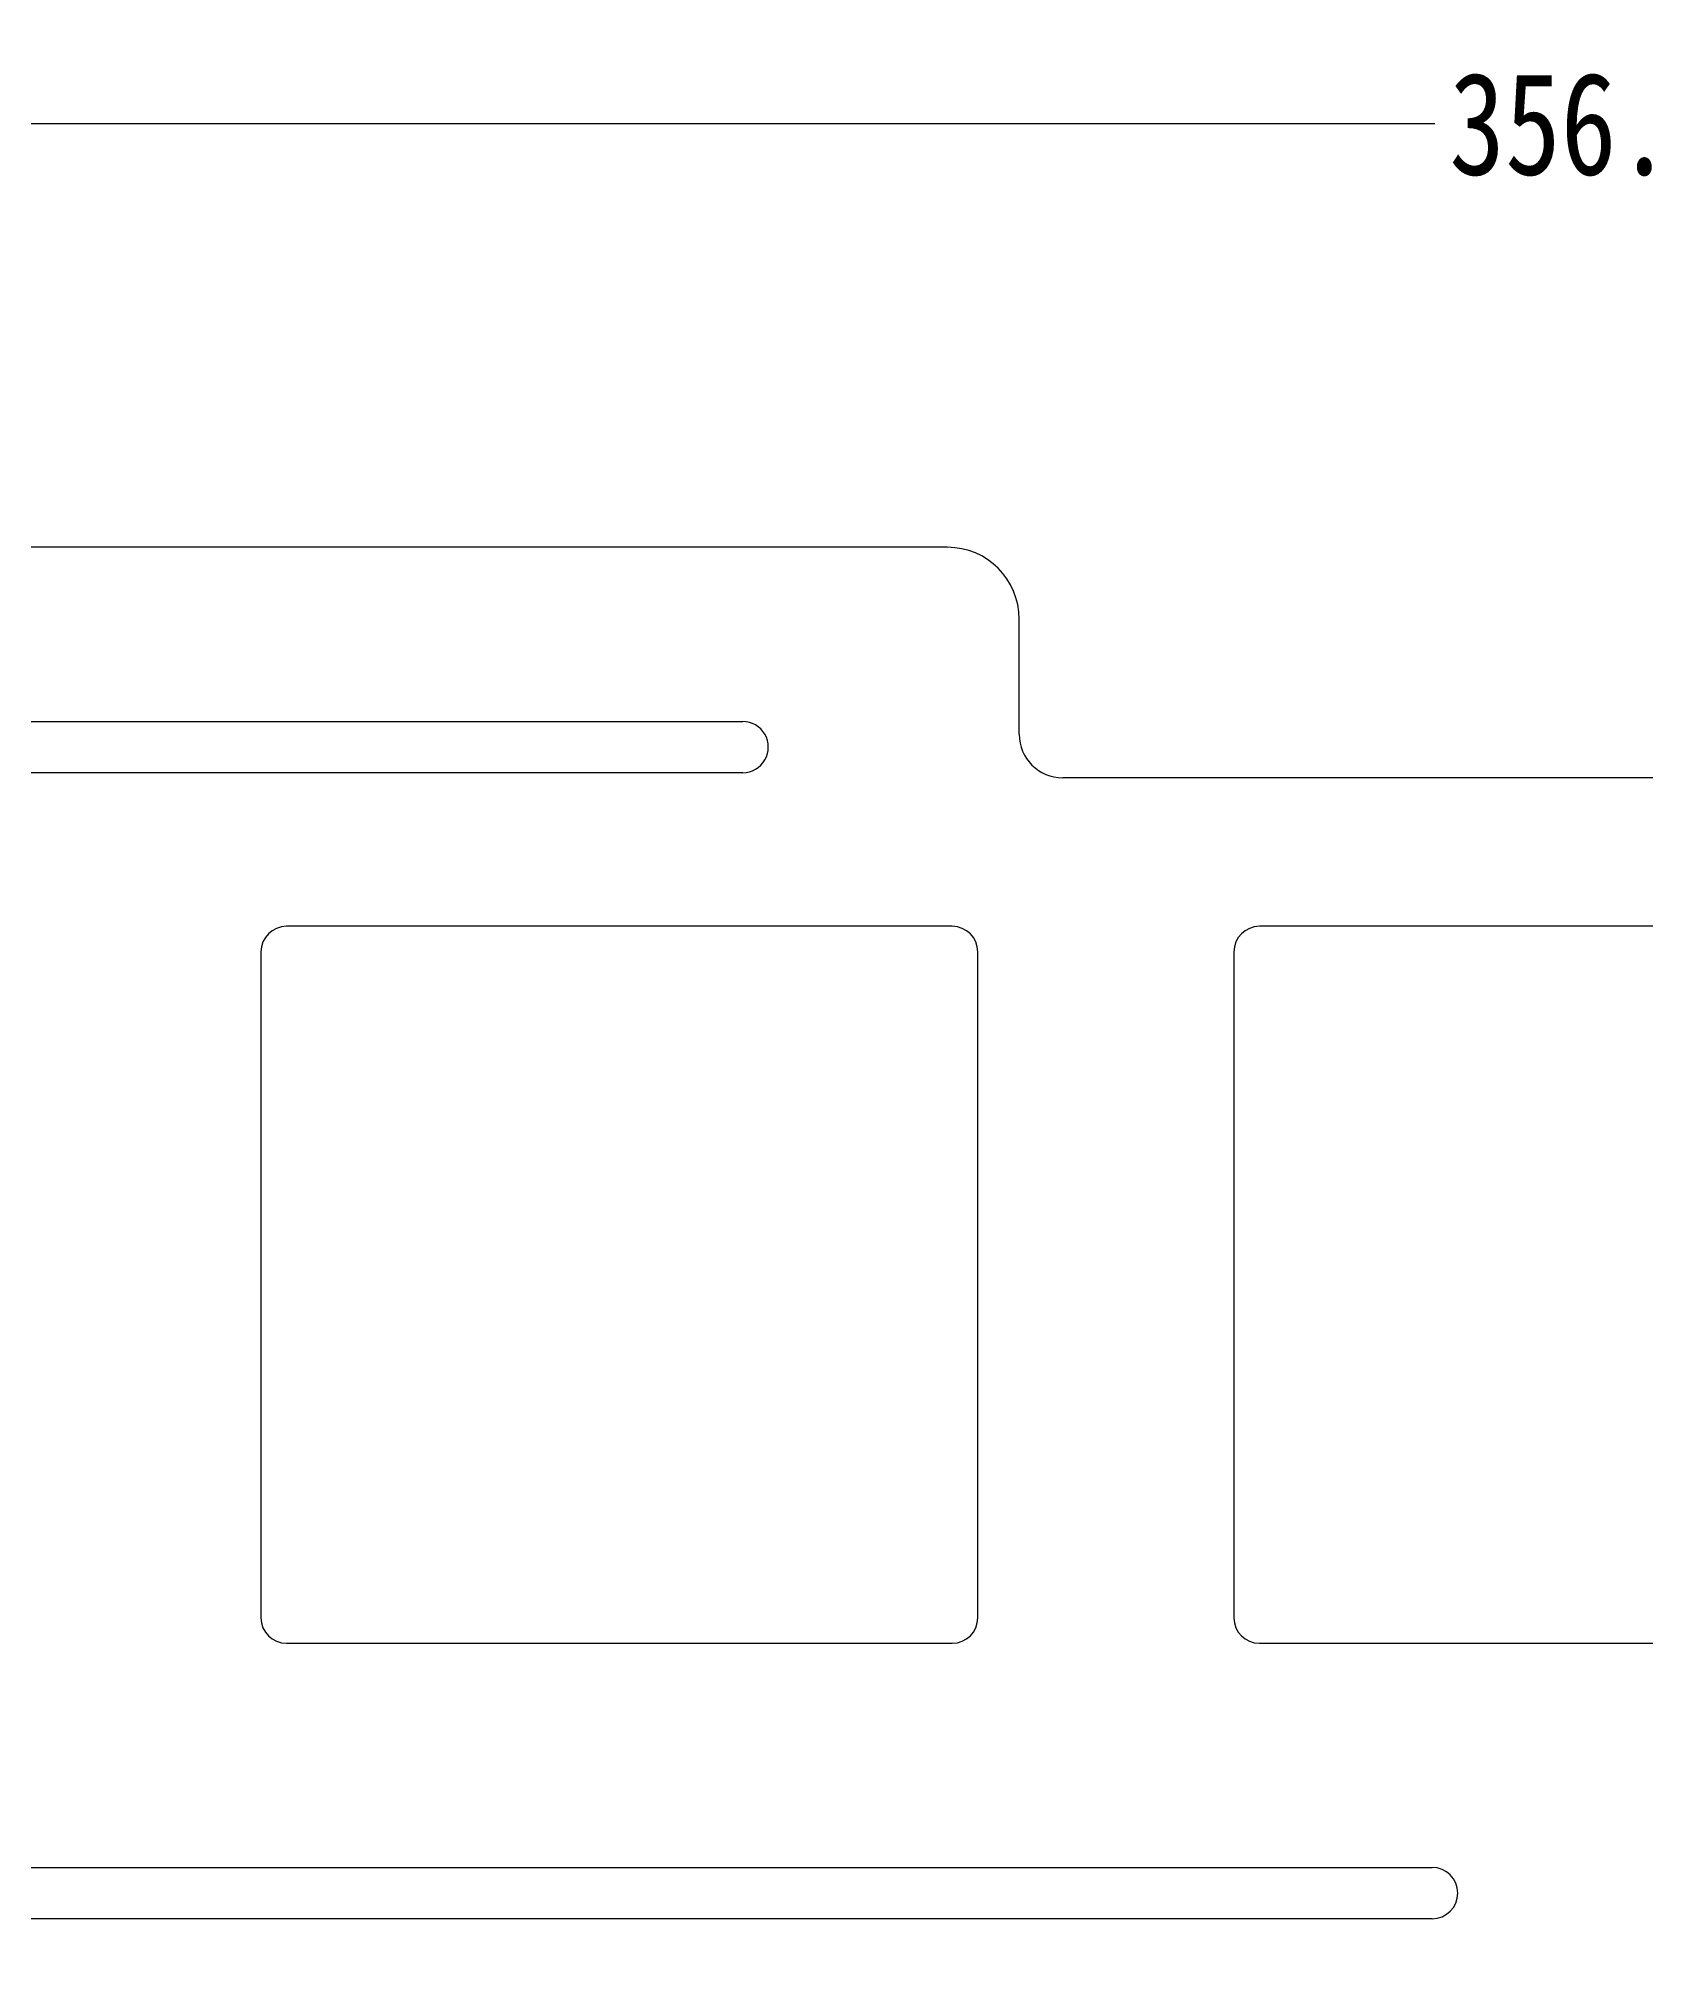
# Model space of a CAD drawing. Header units: inches. Extents: x -191 to 224, y -63 to 76.
# Drawn here: x -32.13 to -0.74, y 38.58 to 76.04 of the extents above; entities that cross this region are included whole.
import ezdxf

# ---------------------------------------------------------------- set-up
doc = ezdxf.new("R2010")
doc.units = ezdxf.units.IN
doc.header["$LTSCALE"] = 1.21
doc.header["$MEASUREMENT"] = 0
doc.header["$PDMODE"] = 3
doc.header["$PDSIZE"] = 0.3125
doc.layers.get('0').update_dxf_attribs({"linetype": 'CONTINUOUS'})
doc.layers.get('Defpoints').update_dxf_attribs({"linetype": 'CONTINUOUS'})
doc.styles.get("Standard").update_dxf_attribs({"font": 'txt', "width": 0.8})
doc.dimstyles.get("Standard").update_dxf_attribs({"dimtxt": 0.15625, "dimasz": 0.1875, "dimexe": 0.125, "dimexo": 0.0625, "dimgap": 0.09, "dimtad": 0, "dimtih": 1, "dimtoh": 1, "dimzin": 4, "dimdsep": 46, "dimtxsty": 'Standard', "dimcen": 0.09, "dimadec": 0, "dimazin": 0, "dimtp": 0.01, "dimtm": 0.01, "dimtfac": 1, "dimtofl": 0, "dimtmove": 0, "dimatfit": 3, "dimfxl": 1, "dimtolj": 1, "dimtzin": 4, "dimarcsym": 0})

# ---------------------------------------------------------------- blocks, each defined once
blk = doc.blocks.new('*D2')
at = {"color": 0, "lineweight": -2}
for p, q in [((-177.778, 29.285), (-177.778, 74.498)), ((-177.591, 74.373), (-4.854, 74.373)), ((178.79, 74.373), (6.053, 74.373)), ((178.977, 29.285), (178.977, 74.498))]:
    blk.add_line(p, q, dxfattribs=at)
at = {"color": 0}
for points in [[(-177.591, 74.405), (-177.591, 74.342), (-177.778, 74.373)], [(178.79, 74.405), (178.79, 74.342), (178.977, 74.373)]]:
    blk.add_solid(points, dxfattribs=at)
at = {"layer": 'Defpoints', "color": 0}
for p in [(178.977, 74.373), (-177.778, 29.222), (178.977, 29.222)]:
    blk.add_point(p, dxfattribs=at)
at = {"color": 0, "insert": (0.599, 74.373), "char_height": 0.15625, "attachment_point": 5}
blk.add_mtext('\\A1;{\\fSimHei|b0|i0|c134|p49;\\H12.8x;356.75\\H0.7x;\\S+0.03^ -0.03;}', dxfattribs=at)

msp = doc.modelspace()

# ---------------------------------------------------------------- linework, layer by layer
at = {"color": 7, "linetype": 'Continuous'}
for p, q in [((-14.3701, 66.09838), (-69.3701, 66.09838)), ((-12.9701, 62.44838), (-12.9701, 64.69838)), ((-65.3701, 62.69846), (-18.3701, 62.69846)), ((-18.3701, 61.69838), (-65.3701, 61.69838)), ((13.31876, 61.59838), (-12.1201, 61.59838)), ((-14.27736, 58.69829), (-27.27736, 58.69829)), ((4.72264, 58.69829), (-8.27736, 58.69829)), ((-27.77736, 58.19829), (-27.77736, 45.19829)), ((-13.77736, 45.19829), (-13.77736, 58.19829)), ((-8.77736, 58.19829), (-8.77736, 45.19829)), ((-27.27736, 44.69829), (-14.27736, 44.69829)), ((-8.27736, 44.69829), (4.72264, 44.69829)), ((-53.90476, 40.32178), (-4.90476, 40.32178)), ((-4.90476, 39.32178), (-53.90476, 39.32178))]:
    msp.add_line(p, q, dxfattribs=at)
for centre, radius, start, end in [((-14.3701, 64.69838), 1.4, 0, 90), ((-18.3701, 62.19846), 0.5, 269.975665, 90), ((-12.1201, 62.44838), 0.85, 180, 270), ((-27.27736, 58.19829), 0.5, 90, 180), ((-14.27736, 58.19829), 0.5, 0, 90), ((-8.27736, 58.19829), 0.5, 90, 180), ((-27.27736, 45.19829), 0.5, 180, 270), ((-14.27736, 45.19829), 0.5, 270, 0), ((-8.27736, 45.19829), 0.5, 180, 270), ((-4.90476, 39.82178), 0.5, 270, 90)]:
    msp.add_arc(centre, radius, start, end, dxfattribs=at)

# ---------------------------------------------------------------- dimensions: what is measured, and where the dimension line sits
dim = msp.add_linear_dim(base=(178.97705, 74.37329), p1=(-177.77838, 29.22227), p2=(178.97705, 29.22227), text='{\\fSimHei|b0|i0|c134|p49;\\H12.8x;356.75\\H0.7x;\\S+0.03^ -0.03;}', dimstyle='Standard', override={"dimdec": 4, "dimzin": 0, "dimcen": 0.198, "dimtp": 0, "dimtm": 0, "dimtdec": 4, "dimtzin": 0})
dim.commit()
dim.dimension.update_dxf_attribs({"geometry": '*D2', "text_midpoint": (0.59933, 74.37329)})

doc.saveas('drawing.dxf')
